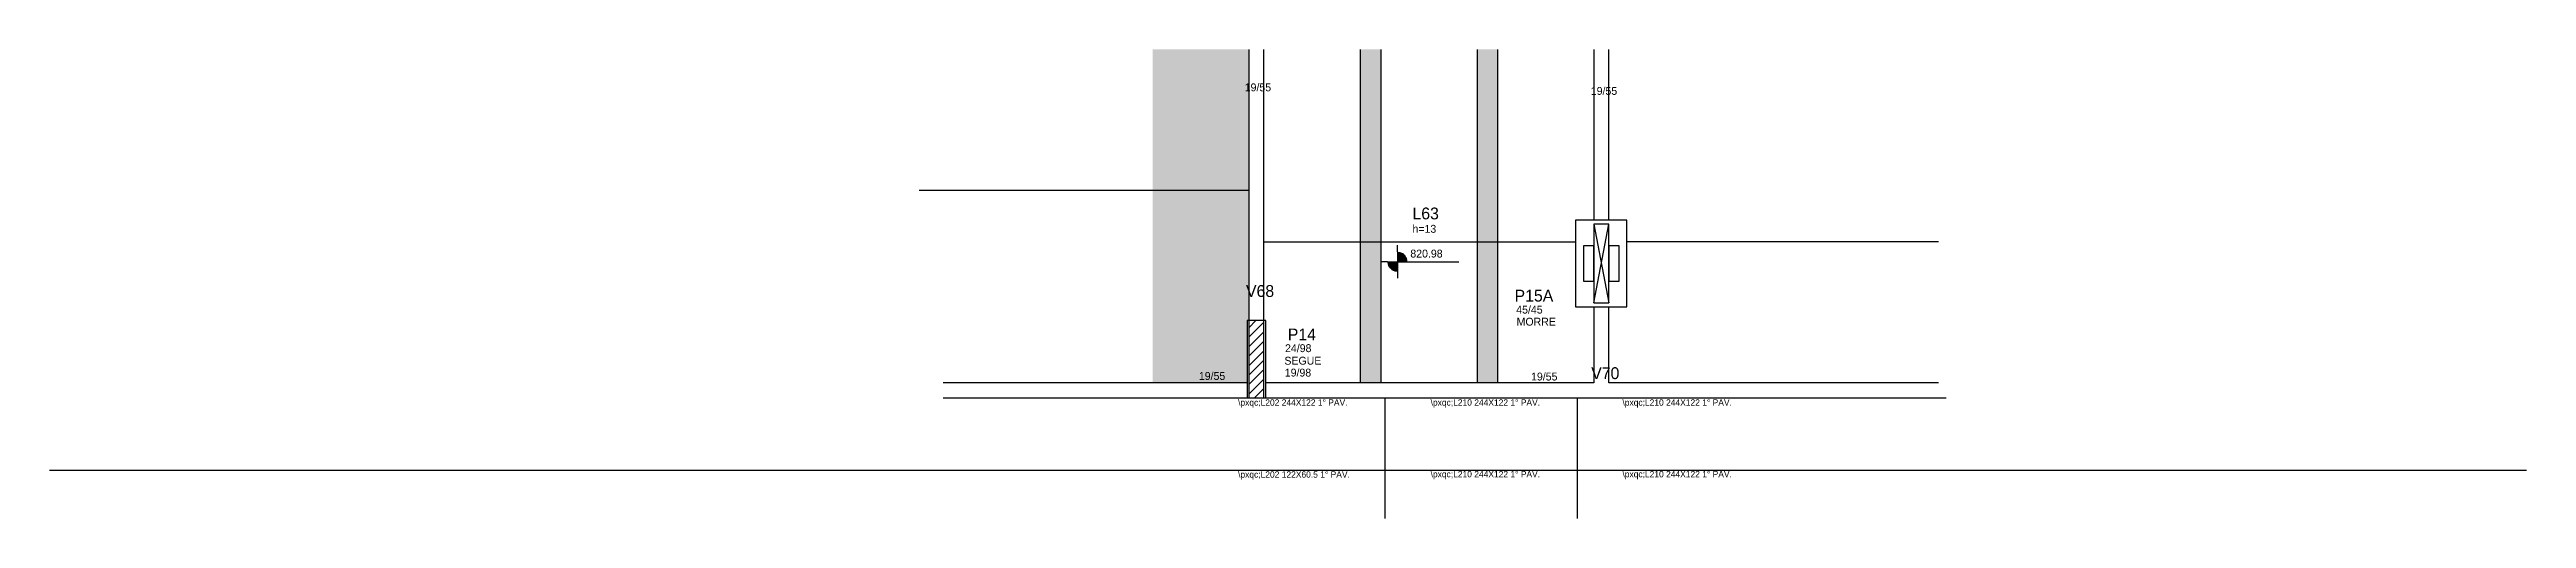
# Model space of a CAD drawing. Header units: metres. Extents: x 4036 to 7175, y 2525 to 3120.
import ezdxf

# ---------------------------------------------------------------- set-up
doc = ezdxf.new("R2010")
doc.units = ezdxf.units.M
for name, color, linetype in [('1', 7, 'Continuous'), ('3', 7, 'Continuous'), ('4', 7, 'Continuous'), ('7', 7, 'Continuous'), ('AUX00', 7, 'Continuous'), ('Hachura', 7, 'Continuous'), ('Painéis', 7, 'Continuous'), ('REAPROVEITAMENTO', 7, 'Continuous')]:
    doc.layers.add(name, color=color, linetype=linetype)

msp = doc.modelspace()

# ---------------------------------------------------------------- hatches: boundary and pattern name
at = {"layer": 'Hachura'}
h = msp.add_hatch(color=7, dxfattribs=at)
h.dxf.hatch_style = 1
h.paths.add_polyline_path([(5723.2, 2697.2), (5697.2, 2697.2), (5697.2, 2697.2), (5697.2, 3120.2), (5697.2, 3120.2), (5723.2, 3120.2), (5723.2, 3120.2), (5723.2, 2697.2)])
h = msp.add_hatch(color=7, dxfattribs=at)
h.dxf.hatch_style = 1
h.paths.add_polyline_path([(5871.2, 2697.2), (5845.2, 2697.2), (5845.2, 2697.2), (5845.2, 3120.2), (5845.2, 3120.2), (5871.2, 3120.2), (5871.2, 3120.2), (5871.2, 2697.2)])
at = {"layer": 'REAPROVEITAMENTO'}
h = msp.add_hatch(color=7, dxfattribs=at)
h.dxf.hatch_style = 1
h.paths.add_polyline_path([(5556.2, 3120.2), (5434.2, 3120.2), (5434.2, 3120.2), (5434.2, 2697.2), (5434.2, 2697.2), (5553.7, 2697.2), (5553.7, 2697.2), (5553.7, 2776.2), (5553.7, 2776.2), (5556.2, 2776.2), (5556.2, 2776.2), (5556.2, 3120.2)])

# ---------------------------------------------------------------- linework, layer by layer
at = {"layer": '1', "color": 7, "lineweight": 25}
for p, q in [((5993.2, 2798.7), (6012.2, 2898.7)), ((5993.2, 2898.7), (6012.2, 2798.7))]:
    msp.add_line(p, q, dxfattribs=at)
at = {"layer": '3', "color": 7, "lineweight": 25}
for p, q in [((5744.3, 2863.4), (5744.3, 2872)), ((5744.3, 2863.4), (5744.3, 2838.4)), ((5744.3, 2862.8), (5748.2, 2862.8)), ((5744.3, 2862), (5750.1, 2862)), ((5744.3, 2861.3), (5751.4, 2861.3)), ((5744.3, 2860.5), (5752.4, 2860.5)), ((5744.3, 2859.7), (5753.3, 2859.7)), ((5744.3, 2858.9), (5754, 2858.9)), ((5744.3, 2858.1), (5754.6, 2858.1)), ((5744.3, 2857.3), (5755.1, 2857.3)), ((5744.3, 2856.5), (5755.5, 2856.5)), ((5731.8, 2850.9), (5723.1, 2850.9)), ((5731.8, 2850.9), (5756.8, 2850.9)), ((5744.3, 2850.2), (5731.8, 2850.2)), ((5744.3, 2849.4), (5731.9, 2849.4)), ((5744.3, 2848.6), (5732, 2848.6)), ((5744.3, 2847.8), (5732.2, 2847.8)), ((5744.3, 2847), (5732.5, 2847)), ((5744.3, 2846.2), (5732.8, 2846.2)), ((5744.3, 2845.4), (5733.1, 2845.4)), ((5744.3, 2844.6), (5733.5, 2844.6)), ((5744.3, 2843.8), (5734.1, 2843.8)), ((5744.3, 2843), (5734.7, 2843)), ((5744.3, 2842.2), (5735.4, 2842.2)), ((5744.3, 2841.4), (5736.2, 2841.4)), ((5744.3, 2840.6), (5737.2, 2840.6)), ((5744.3, 2839.8), (5738.6, 2839.8)), ((5744.3, 2839.1), (5740.5, 2839.1)), ((5744.3, 2855.7), (5755.9, 2855.7)), ((5744.3, 2854.9), (5756.2, 2854.9)), ((5744.3, 2854.1), (5756.4, 2854.1)), ((5744.3, 2853.3), (5756.6, 2853.3)), ((5744.3, 2852.5), (5756.7, 2852.5)), ((5744.3, 2851.7), (5756.8, 2851.7)), ((5744.3, 2838.4), (5744.3, 2830.2)), ((5756.8, 2850.9), (5822.1, 2850.9)), ((5556.2, 2767.2), (5565.1, 2776.2)), ((5556.2, 2755.2), (5575.2, 2774.2)), ((5556.2, 2743.2), (5575.2, 2762.2)), ((5556.2, 2731.1), (5575.2, 2750.1)), ((5556.2, 2719.1), (5575.2, 2738.1)), ((5556.2, 2707.1), (5575.2, 2726.1)), ((5556.2, 2695.1), (5575.2, 2714.1)), ((5556.2, 2683), (5575.2, 2702)), ((5563.3, 2678.2), (5575.2, 2690))]:
    msp.add_line(p, q, dxfattribs=at)
for points in [[(5556.2, 3120.2), (5556.2, 2776.2)], [(5575.2, 2776.2), (5575.2, 3120.2)], [(5993.2, 3120.2), (5993.2, 2903.7)], [(6012.2, 2903.7), (6012.2, 3120.2)], [(5970.2, 2793.7), (6035.2, 2793.7), (6035.2, 2903.7), (5970.2, 2903.7), (5970.2, 2793.7)], [(5993.2, 2793.7), (5993.2, 2697.2)], [(6012.2, 2697.2), (6012.2, 2793.7)], [(5553.7, 2697.2), (5168.7, 2697.2)], [(5168.7, 2678.2), (5553.7, 2678.2)], [(5993.2, 2697.2), (5577.7, 2697.2)], [(5577.7, 2678.2), (6002.7, 2678.2)], [(6002.7, 2678.2), (6439.7, 2678.2)], [(6430.2, 2697.2), (6012.2, 2697.2)]]:
    msp.add_lwpolyline(points, dxfattribs=at)
at = {"layer": '7', "color": 7, "lineweight": 25}
for points in [[(5993.2, 2798.7), (6012.2, 2798.7), (6012.2, 2898.7), (5993.2, 2898.7), (5993.2, 2798.7)], [(5993.2, 2871.2), (5980.2, 2871.2), (5980.2, 2826.2), (5993.2, 2826.2), (5993.2, 2871.2)], [(6025.2, 2871.2), (6012.2, 2871.2), (6012.2, 2826.2), (6025.2, 2826.2), (6025.2, 2871.2)], [(5553.7, 2678.2), (5577.7, 2678.2), (5577.7, 2776.2), (5553.7, 2776.2), (5553.7, 2678.2)], [(5556.2, 2678.2), (5575.2, 2678.2), (5575.2, 2776.2), (5556.2, 2776.2), (5556.2, 2678.2)]]:
    msp.add_lwpolyline(points, dxfattribs=at)
at = {"layer": 'Painéis', "color": 7, "lineweight": 25}
for p, q in [((5697.2, 3120.2), (5697.2, 2697.2)), ((5723.2, 3120.2), (5723.2, 2697.2)), ((5845.2, 3120.2), (5845.2, 2697.2)), ((5871.2, 3120.2), (5871.2, 2697.2)), ((5556.2, 2941.2), (5138.2, 2941.2)), ((5575.2, 2876.2), (5970.2, 2876.2)), ((6430.2, 2876.2), (6035.2, 2876.2)), ((5728.2, 2678.2), (5728.2, 2525.2)), ((5972.2, 2678.2), (5972.2, 2525.2)), ((4036.2, 2586.7), (7175.2, 2586.7))]:
    msp.add_line(p, q, dxfattribs=at)

# ---------------------------------------------------------------- texts
at = {"layer": '3', "color": 7, "lineweight": 25}
for s, p in [('19/55', (5550.8, 3067.1)), ('19/55', (5989.4, 3062.6)), ('h=13', (5763.4, 2887.7)), ('820.98', (5760.7, 2856.3)), ('45/45', (5894.9, 2785.2)), ('MORRE', (5895.4, 2769.9)), ('24/98', (5601.9, 2736.3)), ('19/55', (5492.7, 2701)), ('SEGUE', (5601.1, 2720.4)), ('19/98', (5601.6, 2705.3)), ('19/55', (5913.7, 2700.3))]:
    msp.add_text(s, height=10, dxfattribs=at).set_placement(p)
at = {"layer": '4', "color": 7, "lineweight": 25}
for s, p in [('L63', (5763.4, 2904.7)), ('V68', (5552.4, 2806.3)), ('P15A', (5892.8, 2800.4)), ('P14', (5605.4, 2751.2)), ('V70', (5989.9, 2702.1))]:
    msp.add_text(s, height=15, dxfattribs=at).set_placement(p)
at = {"layer": 'AUX00', "color": 7, "lineweight": 25}
for s, p in [('\\pxqc;L202^J244X122^J1° PAV.', (5542.4, 2668.4)), ('\\pxqc;L210^J244X122^J1° PAV.', (5786.4, 2668.4)), ('\\pxqc;L210^J244X122^J1° PAV.', (6029.5, 2668.4)), ('\\pxqc;L202^J122X60.5^J1° PAV.', (5542.4, 2577.1)), ('\\pxqc;L210^J244X122^J1° PAV.', (5786.4, 2577.5)), ('\\pxqc;L210^J244X122^J1° PAV.', (6029.5, 2577.5))]:
    msp.add_text(s, height=8, dxfattribs=at).set_placement(p)

doc.saveas('drawing.dxf')
